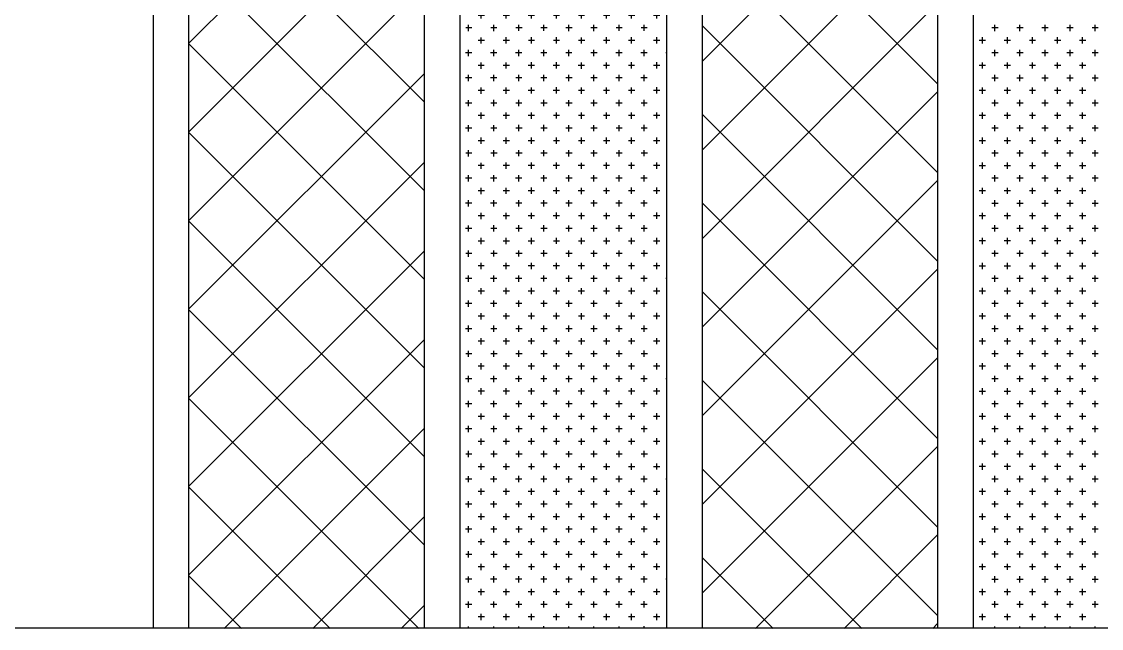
# Model space of a CAD drawing. Header units: inches. Extents: x 18.5 to 61, y 8.5 to 33.3.
# Drawn here: x 34.1902 to 34.6891, y 27.4743 to 27.7545 of the extents above; entities that cross this region are included whole.
import ezdxf

# ---------------------------------------------------------------- set-up
doc = ezdxf.new("R2010")
doc.units = ezdxf.units.IN
doc.header["$MEASUREMENT"] = 0
for name, color, linetype in [('02', 2, 'Continuous'), ('4', 4, 'Continuous'), ('8', 8, 'Continuous')]:
    doc.layers.add(name, color=color, linetype=linetype)

msp = doc.modelspace()

# ---------------------------------------------------------------- hatches: boundary and pattern name
at = {"layer": '8'}
h = msp.add_hatch(dxfattribs=at)
h.set_pattern_fill('CROSS', color=256, scale=0.023152, style=0)
h.set_pattern_definition([(180, (276.7793874, 181.936299), (-0.00578793024, 0.00578793024), [0.00289396512, -0.00868189535]), (90, (276.7779404, 181.934852), (0.00578793024, 0.00578793024), [0.00289396512, -0.00868189535])])
h.paths.add_polyline_path([(34.39261, 27.94621), (34.45108, 27.94524), (34.48817, 27.94498), (34.48817, 27.47433), (34.39261, 27.47433)])

# ---------------------------------------------------------------- linework, layer by layer
at = {"layer": '02'}
for p, q in [((34.37614, 28.02039), (34.37614, 27.47433)), ((34.39261, 28.01933), (34.39261, 27.47433)), ((34.48817, 28.01933), (34.48817, 27.47433)), ((34.50465, 28.01933), (34.50465, 27.47433)), ((34.61339, 28.02052), (34.61339, 27.47433)), ((34.62987, 28.02088), (34.62987, 27.47433)), ((34.25092, 28.0064), (34.25092, 27.47433)), ((34.26739, 28.00629), (34.26739, 27.47433)), ((34.26739, 27.74444), (34.37614, 27.85318)), ((34.50465, 27.73614), (34.61339, 27.84488)), ((34.61339, 27.72578), (34.50465, 27.83452)), ((34.37614, 27.71747), (34.26739, 27.82622)), ((34.26739, 27.70351), (34.37614, 27.81226)), ((34.50465, 27.69521), (34.61339, 27.80395)), ((34.61339, 27.68485), (34.50465, 27.79359)), ((34.37614, 27.67655), (34.26739, 27.78529)), ((34.26739, 27.66259), (34.37614, 27.77133)), ((34.50465, 27.65428), (34.61339, 27.76303)), ((34.61339, 27.64392), (34.50465, 27.75267)), ((34.63988, 27.75018), (34.63988, 27.75307)), ((34.65145, 27.75018), (34.65145, 27.75307)), ((34.66303, 27.75018), (34.66303, 27.75307)), ((34.67461, 27.75018), (34.67461, 27.75307)), ((34.68618, 27.75018), (34.68618, 27.75307)), ((34.63409, 27.74439), (34.63409, 27.74728)), ((34.64133, 27.75163), (34.63843, 27.75163)), ((34.64567, 27.74439), (34.64567, 27.74728)), ((34.6529, 27.75163), (34.65001, 27.75163)), ((34.65724, 27.74439), (34.65724, 27.74728)), ((34.66448, 27.75163), (34.66158, 27.75163)), ((34.66882, 27.74439), (34.66882, 27.74728)), ((34.67605, 27.75163), (34.67316, 27.75163)), ((34.68039, 27.74439), (34.68039, 27.74728)), ((34.68763, 27.75163), (34.68474, 27.75163)), ((34.37614, 27.63562), (34.26739, 27.74436)), ((34.63554, 27.74584), (34.63264, 27.74584)), ((34.64711, 27.74584), (34.64422, 27.74584)), ((34.65869, 27.74584), (34.6558, 27.74584)), ((34.67027, 27.74584), (34.66737, 27.74584)), ((34.68184, 27.74584), (34.67895, 27.74584)), ((34.64133, 27.74005), (34.63843, 27.74005)), ((34.63988, 27.7386), (34.63988, 27.7415)), ((34.6529, 27.74005), (34.65001, 27.74005)), ((34.65145, 27.7386), (34.65145, 27.7415)), ((34.66448, 27.74005), (34.66158, 27.74005)), ((34.66303, 27.7386), (34.66303, 27.7415)), ((34.67605, 27.74005), (34.67316, 27.74005)), ((34.67461, 27.7386), (34.67461, 27.7415)), ((34.68763, 27.74005), (34.68474, 27.74005)), ((34.68618, 27.7386), (34.68618, 27.7415)), ((34.63554, 27.73426), (34.63264, 27.73426)), ((34.63409, 27.73281), (34.63409, 27.73571)), ((34.64711, 27.73426), (34.64422, 27.73426)), ((34.64567, 27.73281), (34.64567, 27.73571)), ((34.65869, 27.73426), (34.6558, 27.73426)), ((34.65724, 27.73281), (34.65724, 27.73571)), ((34.67027, 27.73426), (34.66737, 27.73426)), ((34.66882, 27.73281), (34.66882, 27.73571)), ((34.68184, 27.73426), (34.67895, 27.73426)), ((34.68039, 27.73281), (34.68039, 27.73571)), ((34.26739, 27.62166), (34.37614, 27.7304)), ((34.64133, 27.72847), (34.63843, 27.72847)), ((34.63988, 27.72703), (34.63988, 27.72992)), ((34.6529, 27.72847), (34.65001, 27.72847)), ((34.65145, 27.72703), (34.65145, 27.72992)), ((34.66448, 27.72847), (34.66158, 27.72847)), ((34.66303, 27.72703), (34.66303, 27.72992)), ((34.67605, 27.72847), (34.67316, 27.72847)), ((34.67461, 27.72703), (34.67461, 27.72992)), ((34.68763, 27.72847), (34.68474, 27.72847)), ((34.68618, 27.72703), (34.68618, 27.72992)), ((34.50465, 27.61336), (34.61339, 27.7221)), ((34.63554, 27.72269), (34.63264, 27.72269)), ((34.63409, 27.72124), (34.63409, 27.72413)), ((34.64711, 27.72269), (34.64422, 27.72269)), ((34.64567, 27.72124), (34.64567, 27.72413)), ((34.65869, 27.72269), (34.6558, 27.72269)), ((34.65724, 27.72124), (34.65724, 27.72413)), ((34.67027, 27.72269), (34.66737, 27.72269)), ((34.66882, 27.72124), (34.66882, 27.72413)), ((34.68184, 27.72269), (34.67895, 27.72269)), ((34.68039, 27.72124), (34.68039, 27.72413)), ((34.63988, 27.71545), (34.63988, 27.71834)), ((34.65145, 27.71545), (34.65145, 27.71834)), ((34.66303, 27.71545), (34.66303, 27.71834)), ((34.67461, 27.71545), (34.67461, 27.71834)), ((34.68618, 27.71545), (34.68618, 27.71834)), ((34.63409, 27.70966), (34.63409, 27.71256)), ((34.64133, 27.7169), (34.63843, 27.7169)), ((34.64567, 27.70966), (34.64567, 27.71256)), ((34.6529, 27.7169), (34.65001, 27.7169)), ((34.65724, 27.70966), (34.65724, 27.71256)), ((34.66448, 27.7169), (34.66158, 27.7169)), ((34.66882, 27.70966), (34.66882, 27.71256)), ((34.67605, 27.7169), (34.67316, 27.7169)), ((34.68039, 27.70966), (34.68039, 27.71256)), ((34.68763, 27.7169), (34.68474, 27.7169)), ((34.61339, 27.603), (34.50465, 27.71174)), ((34.63554, 27.71111), (34.63264, 27.71111)), ((34.64711, 27.71111), (34.64422, 27.71111)), ((34.65869, 27.71111), (34.6558, 27.71111)), ((34.67027, 27.71111), (34.66737, 27.71111)), ((34.68184, 27.71111), (34.67895, 27.71111)), ((34.37614, 27.59469), (34.26739, 27.70344)), ((34.64133, 27.70532), (34.63843, 27.70532)), ((34.63988, 27.70387), (34.63988, 27.70677)), ((34.6529, 27.70532), (34.65001, 27.70532)), ((34.65145, 27.70387), (34.65145, 27.70677)), ((34.66448, 27.70532), (34.66158, 27.70532)), ((34.66303, 27.70387), (34.66303, 27.70677)), ((34.67605, 27.70532), (34.67316, 27.70532)), ((34.67461, 27.70387), (34.67461, 27.70677)), ((34.68763, 27.70532), (34.68474, 27.70532)), ((34.68618, 27.70387), (34.68618, 27.70677)), ((34.63554, 27.69953), (34.63264, 27.69953)), ((34.63409, 27.69809), (34.63409, 27.70098)), ((34.64711, 27.69953), (34.64422, 27.69953)), ((34.64567, 27.69809), (34.64567, 27.70098)), ((34.65869, 27.69953), (34.6558, 27.69953)), ((34.65724, 27.69809), (34.65724, 27.70098)), ((34.67027, 27.69953), (34.66737, 27.69953)), ((34.66882, 27.69809), (34.66882, 27.70098)), ((34.68184, 27.69953), (34.67895, 27.69953)), ((34.68039, 27.69809), (34.68039, 27.70098)), ((34.64133, 27.69375), (34.63843, 27.69375)), ((34.63988, 27.6923), (34.63988, 27.69519)), ((34.6529, 27.69375), (34.65001, 27.69375)), ((34.65145, 27.6923), (34.65145, 27.69519)), ((34.66448, 27.69375), (34.66158, 27.69375)), ((34.66303, 27.6923), (34.66303, 27.69519)), ((34.67605, 27.69375), (34.67316, 27.69375)), ((34.67461, 27.6923), (34.67461, 27.69519)), ((34.68763, 27.69375), (34.68474, 27.69375)), ((34.68618, 27.6923), (34.68618, 27.69519)), ((34.26739, 27.58073), (34.37614, 27.68948)), ((34.63554, 27.68796), (34.63264, 27.68796)), ((34.63409, 27.68651), (34.63409, 27.68941)), ((34.64711, 27.68796), (34.64422, 27.68796)), ((34.64567, 27.68651), (34.64567, 27.68941)), ((34.65869, 27.68796), (34.6558, 27.68796)), ((34.65724, 27.68651), (34.65724, 27.68941)), ((34.67027, 27.68796), (34.66737, 27.68796)), ((34.66882, 27.68651), (34.66882, 27.68941)), ((34.68184, 27.68796), (34.67895, 27.68796)), ((34.68039, 27.68651), (34.68039, 27.68941)), ((34.64133, 27.68217), (34.63843, 27.68217)), ((34.63988, 27.68072), (34.63988, 27.68362)), ((34.6529, 27.68217), (34.65001, 27.68217)), ((34.65145, 27.68072), (34.65145, 27.68362)), ((34.66448, 27.68217), (34.66158, 27.68217)), ((34.66303, 27.68072), (34.66303, 27.68362)), ((34.67605, 27.68217), (34.67316, 27.68217)), ((34.67461, 27.68072), (34.67461, 27.68362)), ((34.68763, 27.68217), (34.68474, 27.68217)), ((34.68618, 27.68072), (34.68618, 27.68362)), ((34.50465, 27.57243), (34.61339, 27.68117)), ((34.63409, 27.67494), (34.63409, 27.67783)), ((34.64567, 27.67494), (34.64567, 27.67783)), ((34.65724, 27.67494), (34.65724, 27.67783)), ((34.66882, 27.67494), (34.66882, 27.67783)), ((34.68039, 27.67494), (34.68039, 27.67783)), ((34.63554, 27.67638), (34.63264, 27.67638)), ((34.64711, 27.67638), (34.64422, 27.67638)), ((34.65869, 27.67638), (34.6558, 27.67638)), ((34.67027, 27.67638), (34.66737, 27.67638)), ((34.68184, 27.67638), (34.67895, 27.67638)), ((34.61339, 27.56207), (34.50465, 27.67081)), ((34.64133, 27.67059), (34.63843, 27.67059)), ((34.63988, 27.66915), (34.63988, 27.67204)), ((34.6529, 27.67059), (34.65001, 27.67059)), ((34.65145, 27.66915), (34.65145, 27.67204)), ((34.66448, 27.67059), (34.66158, 27.67059)), ((34.66303, 27.66915), (34.66303, 27.67204)), ((34.67605, 27.67059), (34.67316, 27.67059)), ((34.67461, 27.66915), (34.67461, 27.67204)), ((34.68763, 27.67059), (34.68474, 27.67059)), ((34.68618, 27.66915), (34.68618, 27.67204)), ((34.37614, 27.55377), (34.26739, 27.66251)), ((34.63554, 27.66481), (34.63264, 27.66481)), ((34.63409, 27.66336), (34.63409, 27.66625)), ((34.64711, 27.66481), (34.64422, 27.66481)), ((34.64567, 27.66336), (34.64567, 27.66625)), ((34.65869, 27.66481), (34.6558, 27.66481)), ((34.65724, 27.66336), (34.65724, 27.66625)), ((34.67027, 27.66481), (34.66737, 27.66481)), ((34.66882, 27.66336), (34.66882, 27.66625)), ((34.68184, 27.66481), (34.67895, 27.66481)), ((34.68039, 27.66336), (34.68039, 27.66625)), ((34.64133, 27.65902), (34.63843, 27.65902)), ((34.63988, 27.65757), (34.63988, 27.66047)), ((34.6529, 27.65902), (34.65001, 27.65902)), ((34.65145, 27.65757), (34.65145, 27.66047)), ((34.66448, 27.65902), (34.66158, 27.65902)), ((34.66303, 27.65757), (34.66303, 27.66047)), ((34.67605, 27.65902), (34.67316, 27.65902)), ((34.67461, 27.65757), (34.67461, 27.66047)), ((34.68763, 27.65902), (34.68474, 27.65902)), ((34.68618, 27.65757), (34.68618, 27.66047)), ((34.63554, 27.65323), (34.63264, 27.65323)), ((34.63409, 27.65178), (34.63409, 27.65468)), ((34.64711, 27.65323), (34.64422, 27.65323)), ((34.64567, 27.65178), (34.64567, 27.65468)), ((34.65869, 27.65323), (34.6558, 27.65323)), ((34.65724, 27.65178), (34.65724, 27.65468)), ((34.67027, 27.65323), (34.66737, 27.65323)), ((34.66882, 27.65178), (34.66882, 27.65468)), ((34.68184, 27.65323), (34.67895, 27.65323)), ((34.68039, 27.65178), (34.68039, 27.65468)), ((34.26739, 27.53981), (34.37614, 27.64855)), ((34.64133, 27.64744), (34.63843, 27.64744)), ((34.63988, 27.646), (34.63988, 27.64889)), ((34.6529, 27.64744), (34.65001, 27.64744)), ((34.65145, 27.646), (34.65145, 27.64889)), ((34.66448, 27.64744), (34.66158, 27.64744)), ((34.66303, 27.646), (34.66303, 27.64889)), ((34.67605, 27.64744), (34.67316, 27.64744)), ((34.67461, 27.646), (34.67461, 27.64889)), ((34.68763, 27.64744), (34.68474, 27.64744)), ((34.68618, 27.646), (34.68618, 27.64889)), ((34.63409, 27.64021), (34.63409, 27.6431)), ((34.64567, 27.64021), (34.64567, 27.6431)), ((34.65724, 27.64021), (34.65724, 27.6431)), ((34.66882, 27.64021), (34.66882, 27.6431)), ((34.68039, 27.64021), (34.68039, 27.6431)), ((34.50465, 27.5315), (34.61339, 27.64025)), ((34.63554, 27.64165), (34.63264, 27.64165)), ((34.63988, 27.63442), (34.63988, 27.63731)), ((34.64711, 27.64165), (34.64422, 27.64165)), ((34.65145, 27.63442), (34.65145, 27.63731)), ((34.65869, 27.64165), (34.6558, 27.64165)), ((34.66303, 27.63442), (34.66303, 27.63731)), ((34.67027, 27.64165), (34.66737, 27.64165)), ((34.67461, 27.63442), (34.67461, 27.63731)), ((34.68184, 27.64165), (34.67895, 27.64165)), ((34.68618, 27.63442), (34.68618, 27.63731)), ((34.64133, 27.63587), (34.63843, 27.63587)), ((34.6529, 27.63587), (34.65001, 27.63587)), ((34.66448, 27.63587), (34.66158, 27.63587)), ((34.67605, 27.63587), (34.67316, 27.63587)), ((34.68763, 27.63587), (34.68474, 27.63587)), ((34.61339, 27.52114), (34.50465, 27.62989)), ((34.63554, 27.63008), (34.63264, 27.63008)), ((34.63409, 27.62863), (34.63409, 27.63153)), ((34.64711, 27.63008), (34.64422, 27.63008)), ((34.64567, 27.62863), (34.64567, 27.63153)), ((34.65869, 27.63008), (34.6558, 27.63008)), ((34.65724, 27.62863), (34.65724, 27.63153)), ((34.67027, 27.63008), (34.66737, 27.63008)), ((34.66882, 27.62863), (34.66882, 27.63153)), ((34.68184, 27.63008), (34.67895, 27.63008)), ((34.68039, 27.62863), (34.68039, 27.63153)), ((34.64133, 27.62429), (34.63843, 27.62429)), ((34.63988, 27.62284), (34.63988, 27.62574)), ((34.6529, 27.62429), (34.65001, 27.62429)), ((34.65145, 27.62284), (34.65145, 27.62574)), ((34.66448, 27.62429), (34.66158, 27.62429)), ((34.66303, 27.62284), (34.66303, 27.62574)), ((34.67605, 27.62429), (34.67316, 27.62429)), ((34.67461, 27.62284), (34.67461, 27.62574)), ((34.68763, 27.62429), (34.68474, 27.62429)), ((34.68618, 27.62284), (34.68618, 27.62574)), ((34.37614, 27.51284), (34.26739, 27.62158)), ((34.63554, 27.6185), (34.63264, 27.6185)), ((34.63409, 27.61706), (34.63409, 27.61995)), ((34.64711, 27.6185), (34.64422, 27.6185)), ((34.64567, 27.61706), (34.64567, 27.61995)), ((34.65869, 27.6185), (34.6558, 27.6185)), ((34.65724, 27.61706), (34.65724, 27.61995)), ((34.67027, 27.6185), (34.66737, 27.6185)), ((34.66882, 27.61706), (34.66882, 27.61995)), ((34.68184, 27.6185), (34.67895, 27.6185)), ((34.68039, 27.61706), (34.68039, 27.61995)), ((34.64133, 27.61272), (34.63843, 27.61272)), ((34.63988, 27.61127), (34.63988, 27.61416)), ((34.6529, 27.61272), (34.65001, 27.61272)), ((34.65145, 27.61127), (34.65145, 27.61416)), ((34.66448, 27.61272), (34.66158, 27.61272)), ((34.66303, 27.61127), (34.66303, 27.61416)), ((34.67605, 27.61272), (34.67316, 27.61272)), ((34.67461, 27.61127), (34.67461, 27.61416)), ((34.68763, 27.61272), (34.68474, 27.61272)), ((34.68618, 27.61127), (34.68618, 27.61416)), ((34.26739, 27.49888), (34.37614, 27.60762)), ((34.63409, 27.60548), (34.63409, 27.60837)), ((34.64567, 27.60548), (34.64567, 27.60837)), ((34.65724, 27.60548), (34.65724, 27.60837)), ((34.66882, 27.60548), (34.66882, 27.60837)), ((34.68039, 27.60548), (34.68039, 27.60837)), ((34.63554, 27.60693), (34.63264, 27.60693)), ((34.63988, 27.59969), (34.63988, 27.60259)), ((34.64711, 27.60693), (34.64422, 27.60693)), ((34.65145, 27.59969), (34.65145, 27.60259)), ((34.65869, 27.60693), (34.6558, 27.60693)), ((34.66303, 27.59969), (34.66303, 27.60259)), ((34.67027, 27.60693), (34.66737, 27.60693)), ((34.67461, 27.59969), (34.67461, 27.60259)), ((34.68184, 27.60693), (34.67895, 27.60693)), ((34.68618, 27.59969), (34.68618, 27.60259)), ((34.50465, 27.49058), (34.61339, 27.59932)), ((34.64133, 27.60114), (34.63843, 27.60114)), ((34.6529, 27.60114), (34.65001, 27.60114)), ((34.66448, 27.60114), (34.66158, 27.60114)), ((34.67605, 27.60114), (34.67316, 27.60114)), ((34.68763, 27.60114), (34.68474, 27.60114)), ((34.63554, 27.59535), (34.63264, 27.59535)), ((34.63409, 27.5939), (34.63409, 27.5968)), ((34.64711, 27.59535), (34.64422, 27.59535)), ((34.64567, 27.5939), (34.64567, 27.5968)), ((34.65869, 27.59535), (34.6558, 27.59535)), ((34.65724, 27.5939), (34.65724, 27.5968)), ((34.67027, 27.59535), (34.66737, 27.59535)), ((34.66882, 27.5939), (34.66882, 27.5968)), ((34.68184, 27.59535), (34.67895, 27.59535)), ((34.68039, 27.5939), (34.68039, 27.5968)), ((34.61339, 27.48022), (34.50465, 27.58896)), ((34.64133, 27.58956), (34.63843, 27.58956)), ((34.63988, 27.58812), (34.63988, 27.59101)), ((34.6529, 27.58956), (34.65001, 27.58956)), ((34.65145, 27.58812), (34.65145, 27.59101)), ((34.66448, 27.58956), (34.66158, 27.58956)), ((34.66303, 27.58812), (34.66303, 27.59101)), ((34.67605, 27.58956), (34.67316, 27.58956)), ((34.67461, 27.58812), (34.67461, 27.59101)), ((34.68763, 27.58956), (34.68474, 27.58956)), ((34.68618, 27.58812), (34.68618, 27.59101)), ((34.63554, 27.58378), (34.63264, 27.58378)), ((34.63409, 27.58233), (34.63409, 27.58522)), ((34.64711, 27.58378), (34.64422, 27.58378)), ((34.64567, 27.58233), (34.64567, 27.58522)), ((34.65869, 27.58378), (34.6558, 27.58378)), ((34.65724, 27.58233), (34.65724, 27.58522)), ((34.67027, 27.58378), (34.66737, 27.58378)), ((34.66882, 27.58233), (34.66882, 27.58522)), ((34.68184, 27.58378), (34.67895, 27.58378)), ((34.68039, 27.58233), (34.68039, 27.58522)), ((34.37372, 27.47433), (34.26739, 27.58066)), ((34.64133, 27.57799), (34.63843, 27.57799)), ((34.63988, 27.57654), (34.63988, 27.57943)), ((34.6529, 27.57799), (34.65001, 27.57799)), ((34.65145, 27.57654), (34.65145, 27.57943)), ((34.66448, 27.57799), (34.66158, 27.57799)), ((34.66303, 27.57654), (34.66303, 27.57943)), ((34.67605, 27.57799), (34.67316, 27.57799)), ((34.67461, 27.57654), (34.67461, 27.57943)), ((34.68763, 27.57799), (34.68474, 27.57799)), ((34.68618, 27.57654), (34.68618, 27.57943)), ((34.63409, 27.57075), (34.63409, 27.57365)), ((34.64567, 27.57075), (34.64567, 27.57365)), ((34.65724, 27.57075), (34.65724, 27.57365)), ((34.66882, 27.57075), (34.66882, 27.57365)), ((34.68039, 27.57075), (34.68039, 27.57365)), ((34.63554, 27.5722), (34.63264, 27.5722)), ((34.63988, 27.56496), (34.63988, 27.56786)), ((34.64711, 27.5722), (34.64422, 27.5722)), ((34.65145, 27.56496), (34.65145, 27.56786)), ((34.65869, 27.5722), (34.6558, 27.5722)), ((34.66303, 27.56496), (34.66303, 27.56786)), ((34.67027, 27.5722), (34.66737, 27.5722)), ((34.67461, 27.56496), (34.67461, 27.56786)), ((34.68184, 27.5722), (34.67895, 27.5722)), ((34.68618, 27.56496), (34.68618, 27.56786)), ((34.28377, 27.47433), (34.37614, 27.5667)), ((34.64133, 27.56641), (34.63843, 27.56641)), ((34.6529, 27.56641), (34.65001, 27.56641)), ((34.66448, 27.56641), (34.66158, 27.56641)), ((34.67605, 27.56641), (34.67316, 27.56641)), ((34.68763, 27.56641), (34.68474, 27.56641)), ((34.52933, 27.47433), (34.61339, 27.55839)), ((34.63554, 27.56062), (34.63264, 27.56062)), ((34.63409, 27.55918), (34.63409, 27.56207)), ((34.64711, 27.56062), (34.64422, 27.56062)), ((34.64567, 27.55918), (34.64567, 27.56207)), ((34.65869, 27.56062), (34.6558, 27.56062)), ((34.65724, 27.55918), (34.65724, 27.56207)), ((34.67027, 27.56062), (34.66737, 27.56062)), ((34.66882, 27.55918), (34.66882, 27.56207)), ((34.68184, 27.56062), (34.67895, 27.56062)), ((34.68039, 27.55918), (34.68039, 27.56207)), ((34.64133, 27.55484), (34.63843, 27.55484)), ((34.63988, 27.55339), (34.63988, 27.55628)), ((34.6529, 27.55484), (34.65001, 27.55484)), ((34.65145, 27.55339), (34.65145, 27.55628)), ((34.66448, 27.55484), (34.66158, 27.55484)), ((34.66303, 27.55339), (34.66303, 27.55628)), ((34.67605, 27.55484), (34.67316, 27.55484)), ((34.67461, 27.55339), (34.67461, 27.55628)), ((34.68763, 27.55484), (34.68474, 27.55484)), ((34.68618, 27.55339), (34.68618, 27.55628)), ((34.57836, 27.47433), (34.50465, 27.54803)), ((34.63554, 27.54905), (34.63264, 27.54905)), ((34.63409, 27.5476), (34.63409, 27.55049)), ((34.64711, 27.54905), (34.64422, 27.54905)), ((34.64567, 27.5476), (34.64567, 27.55049)), ((34.65869, 27.54905), (34.6558, 27.54905)), ((34.65724, 27.5476), (34.65724, 27.55049)), ((34.67027, 27.54905), (34.66737, 27.54905)), ((34.66882, 27.5476), (34.66882, 27.55049)), ((34.68184, 27.54905), (34.67895, 27.54905)), ((34.68039, 27.5476), (34.68039, 27.55049)), ((34.64133, 27.54326), (34.63843, 27.54326)), ((34.63988, 27.54181), (34.63988, 27.54471)), ((34.6529, 27.54326), (34.65001, 27.54326)), ((34.65145, 27.54181), (34.65145, 27.54471)), ((34.66448, 27.54326), (34.66158, 27.54326)), ((34.66303, 27.54181), (34.66303, 27.54471)), ((34.67605, 27.54326), (34.67316, 27.54326)), ((34.67461, 27.54181), (34.67461, 27.54471)), ((34.68763, 27.54326), (34.68474, 27.54326)), ((34.68618, 27.54181), (34.68618, 27.54471)), ((34.3328, 27.47433), (34.26739, 27.53973)), ((34.63554, 27.53747), (34.63264, 27.53747)), ((34.63409, 27.53602), (34.63409, 27.53892)), ((34.64711, 27.53747), (34.64422, 27.53747)), ((34.64567, 27.53602), (34.64567, 27.53892)), ((34.65869, 27.53747), (34.6558, 27.53747)), ((34.65724, 27.53602), (34.65724, 27.53892)), ((34.67027, 27.53747), (34.66737, 27.53747)), ((34.66882, 27.53602), (34.66882, 27.53892)), ((34.68184, 27.53747), (34.67895, 27.53747)), ((34.68039, 27.53602), (34.68039, 27.53892)), ((34.63988, 27.53024), (34.63988, 27.53313)), ((34.65145, 27.53024), (34.65145, 27.53313)), ((34.66303, 27.53024), (34.66303, 27.53313)), ((34.67461, 27.53024), (34.67461, 27.53313)), ((34.68618, 27.53024), (34.68618, 27.53313)), ((34.64133, 27.53168), (34.63843, 27.53168)), ((34.6529, 27.53168), (34.65001, 27.53168)), ((34.66448, 27.53168), (34.66158, 27.53168)), ((34.67605, 27.53168), (34.67316, 27.53168)), ((34.68763, 27.53168), (34.68474, 27.53168)), ((34.32469, 27.47433), (34.37614, 27.52577)), ((34.63554, 27.5259), (34.63264, 27.5259)), ((34.63409, 27.52445), (34.63409, 27.52734)), ((34.64711, 27.5259), (34.64422, 27.5259)), ((34.64567, 27.52445), (34.64567, 27.52734)), ((34.65869, 27.5259), (34.6558, 27.5259)), ((34.65724, 27.52445), (34.65724, 27.52734)), ((34.67027, 27.5259), (34.66737, 27.5259)), ((34.66882, 27.52445), (34.66882, 27.52734)), ((34.68184, 27.5259), (34.67895, 27.5259)), ((34.68039, 27.52445), (34.68039, 27.52734)), ((34.57025, 27.47433), (34.61339, 27.51747)), ((34.64133, 27.52011), (34.63843, 27.52011)), ((34.63988, 27.51866), (34.63988, 27.52156)), ((34.6529, 27.52011), (34.65001, 27.52011)), ((34.65145, 27.51866), (34.65145, 27.52156)), ((34.66448, 27.52011), (34.66158, 27.52011)), ((34.66303, 27.51866), (34.66303, 27.52156)), ((34.67605, 27.52011), (34.67316, 27.52011)), ((34.67461, 27.51866), (34.67461, 27.52156)), ((34.68763, 27.52011), (34.68474, 27.52011)), ((34.68618, 27.51866), (34.68618, 27.52156)), ((34.63554, 27.51432), (34.63264, 27.51432)), ((34.63409, 27.51287), (34.63409, 27.51577)), ((34.64711, 27.51432), (34.64422, 27.51432)), ((34.64567, 27.51287), (34.64567, 27.51577)), ((34.65869, 27.51432), (34.6558, 27.51432)), ((34.65724, 27.51287), (34.65724, 27.51577)), ((34.67027, 27.51432), (34.66737, 27.51432)), ((34.66882, 27.51287), (34.66882, 27.51577)), ((34.68184, 27.51432), (34.67895, 27.51432)), ((34.68039, 27.51287), (34.68039, 27.51577)), ((34.64133, 27.50853), (34.63843, 27.50853)), ((34.63988, 27.50709), (34.63988, 27.50998)), ((34.6529, 27.50853), (34.65001, 27.50853)), ((34.65145, 27.50709), (34.65145, 27.50998)), ((34.66448, 27.50853), (34.66158, 27.50853)), ((34.66303, 27.50709), (34.66303, 27.50998)), ((34.67605, 27.50853), (34.67316, 27.50853)), ((34.67461, 27.50709), (34.67461, 27.50998)), ((34.68763, 27.50853), (34.68474, 27.50853)), ((34.68618, 27.50709), (34.68618, 27.50998)), ((34.53743, 27.47433), (34.50465, 27.50711)), ((34.63554, 27.50274), (34.63264, 27.50274)), ((34.63409, 27.5013), (34.63409, 27.50419)), ((34.64711, 27.50274), (34.64422, 27.50274)), ((34.64567, 27.5013), (34.64567, 27.50419)), ((34.65869, 27.50274), (34.6558, 27.50274)), ((34.65724, 27.5013), (34.65724, 27.50419)), ((34.67027, 27.50274), (34.66737, 27.50274)), ((34.66882, 27.5013), (34.66882, 27.50419)), ((34.68184, 27.50274), (34.67895, 27.50274)), ((34.68039, 27.5013), (34.68039, 27.50419)), ((34.29187, 27.47433), (34.26739, 27.4988)), ((34.63988, 27.49551), (34.63988, 27.4984)), ((34.65145, 27.49551), (34.65145, 27.4984)), ((34.66303, 27.49551), (34.66303, 27.4984)), ((34.67461, 27.49551), (34.67461, 27.4984)), ((34.68618, 27.49551), (34.68618, 27.4984)), ((34.63409, 27.48972), (34.63409, 27.49262)), ((34.64133, 27.49696), (34.63843, 27.49696)), ((34.64567, 27.48972), (34.64567, 27.49262)), ((34.6529, 27.49696), (34.65001, 27.49696)), ((34.65724, 27.48972), (34.65724, 27.49262)), ((34.66448, 27.49696), (34.66158, 27.49696)), ((34.66882, 27.48972), (34.66882, 27.49262)), ((34.67605, 27.49696), (34.67316, 27.49696)), ((34.68039, 27.48972), (34.68039, 27.49262)), ((34.68763, 27.49696), (34.68474, 27.49696)), ((34.63554, 27.49117), (34.63264, 27.49117)), ((34.64711, 27.49117), (34.64422, 27.49117)), ((34.65869, 27.49117), (34.6558, 27.49117)), ((34.67027, 27.49117), (34.66737, 27.49117)), ((34.68184, 27.49117), (34.67895, 27.49117)), ((34.36562, 27.47433), (34.37614, 27.48484)), ((34.64133, 27.48538), (34.63843, 27.48538)), ((34.63988, 27.48393), (34.63988, 27.48683)), ((34.6529, 27.48538), (34.65001, 27.48538)), ((34.65145, 27.48393), (34.65145, 27.48683)), ((34.66448, 27.48538), (34.66158, 27.48538)), ((34.66303, 27.48393), (34.66303, 27.48683)), ((34.67605, 27.48538), (34.67316, 27.48538)), ((34.67461, 27.48393), (34.67461, 27.48683)), ((34.68763, 27.48538), (34.68474, 27.48538)), ((34.68618, 27.48393), (34.68618, 27.48683)), ((34.63554, 27.47959), (34.63264, 27.47959)), ((34.63409, 27.47815), (34.63409, 27.48104)), ((34.64711, 27.47959), (34.64422, 27.47959)), ((34.64567, 27.47815), (34.64567, 27.48104)), ((34.65869, 27.47959), (34.6558, 27.47959)), ((34.65724, 27.47815), (34.65724, 27.48104)), ((34.67027, 27.47959), (34.66737, 27.47959)), ((34.66882, 27.47815), (34.66882, 27.48104)), ((34.68184, 27.47959), (34.67895, 27.47959)), ((34.68039, 27.47815), (34.68039, 27.48104)), ((34.61118, 27.47433), (34.61339, 27.47654)), ((34.63988, 27.47433), (34.63988, 27.47525)), ((34.65145, 27.47433), (34.65145, 27.47525)), ((34.66303, 27.47433), (34.66303, 27.47525)), ((34.67461, 27.47433), (34.67461, 27.47525)), ((34.68618, 27.47433), (34.68618, 27.47525))]:
    msp.add_line(p, q, dxfattribs=at)
at = {"layer": '4'}
msp.add_line((33.58717, 27.47451), (35.78717, 27.47451), dxfattribs=at)

doc.saveas('drawing.dxf')
